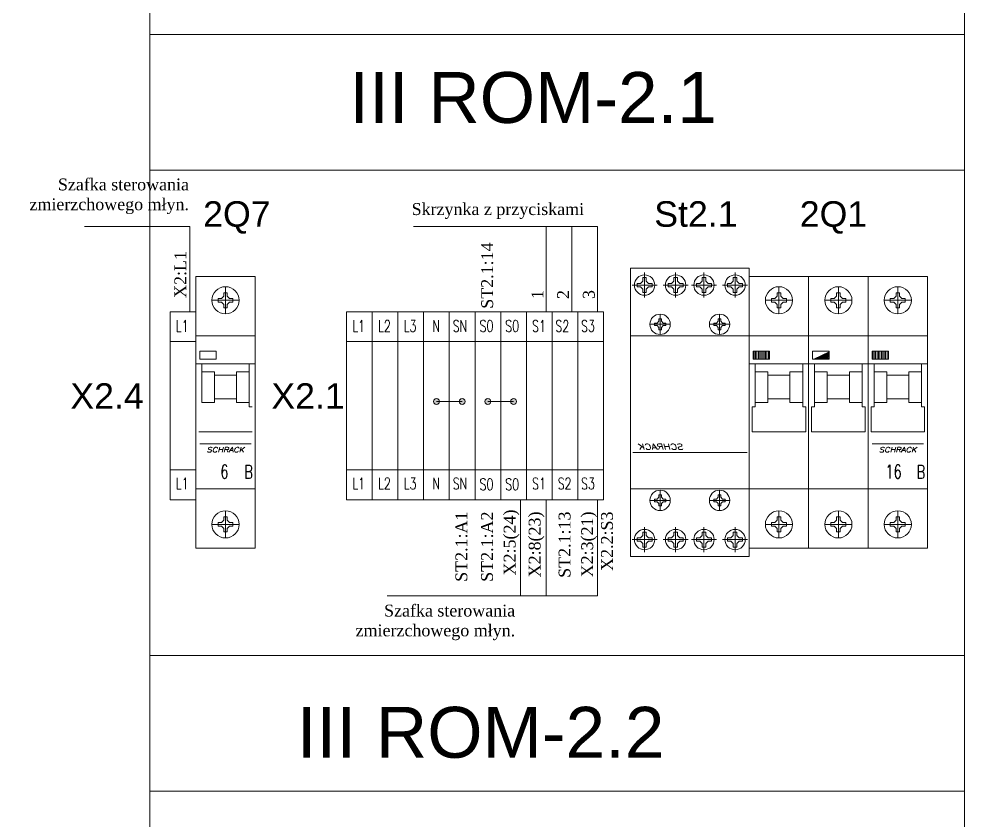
# Model space of a CAD drawing. Header units: millimetres. Extents: x 7130 to 65072, y -4915 to 15466.
# Drawn here: x 58365 to 62355, y 5942 to 9269 of the extents above; entities that cross this region are included whole.
import ezdxf
from ezdxf.enums import TextEntityAlignment as Align

# ---------------------------------------------------------------- set-up
doc = ezdxf.new("R2010")
doc.units = ezdxf.units.MM
doc.header["$LTSCALE"] = 0.3
doc.layers.get('0').update_dxf_attribs({"linetype": 'CONTINUOUS'})
doc.styles.add('Annotative', font='arial.ttf')
doc.styles.add('logo', font='romand.shx', dxfattribs={"oblique": 15, "height": 1.5})
doc.styles.add('OPIS', font='simplex.shx', dxfattribs={"width": 0.7, "height": 4})
doc.styles.get("Standard").update_dxf_attribs({"font": 'romans.shx', "width": 0.7})

msp = doc.modelspace()

# ---------------------------------------------------------------- hatches: boundary and pattern name
at = {"lineweight": 9}
h = msp.add_hatch(dxfattribs=at)
h.set_pattern_fill('ANSI31', color=256, scale=3.522750000000001, angle=45, style=0)
h.set_pattern_definition([(90, (983226682.3728079, 997998657.9204028), (-11.18473125, 2.346622895998962e-15), [])])
h.paths.add_polyline_path([(59114.11826763634, 7891.472536954737), (59114.11826763634, 7858.136560531943), (59182.29209853156, 7858.136560531943), (59182.29209853156, 7891.472536954737)])
h = msp.add_hatch(dxfattribs=at)
h.set_pattern_fill('ANSI31', color=256, scale=3.522750000000001, angle=45, style=0)
h.set_pattern_definition([(90, (983227499.5236939, 997998657.9204028), (-11.18473125, 2.346622895998962e-15), [])])
h.paths.add_polyline_path([(61410.82415387413, 7891.472536954737), (61410.82415387413, 7858.136560531943), (61478.99798476935, 7858.136560531943), (61478.99798476935, 7891.472536954737)])
h = msp.add_hatch(dxfattribs=at)
h.set_pattern_fill('ANSI31', color=256, scale=3.522750000000001, angle=45, style=0)
h.set_pattern_definition([(90, (983227252.931194, 997998657.9204028), (-11.18473125, 2.346622895998962e-15), [])])
h.paths.add_polyline_path([(61657.41665387392, 7891.472536954737), (61657.41665387392, 7858.136560531943), (61725.59048476914, 7858.136560531943), (61725.59048476914, 7891.472536954737)])
h = msp.add_hatch(dxfattribs=at)
h.set_pattern_fill('ANSI31', color=256, scale=3.522750000000001, angle=45, style=0)
h.set_pattern_definition([(90, (983227006.338694, 997998657.9204028), (-11.18473125, 2.346622895998962e-15), [])])
h.paths.add_polyline_path([(61904.00915387418, 7891.472536954737), (61904.00915387418, 7858.136560531943), (61972.1829847694, 7858.136560531943), (61972.1829847694, 7891.472536954737)])
h = msp.add_hatch(color=256, dxfattribs=at)
h.dxf.hatch_style = 1
h.paths.add_polyline_path([(60083.85925999709, 7682.517952061548, 1), (60109.11896106839, 7682.517952061548, 1)])
h.paths.add_polyline_path([(60190.38721999718, 7682.517952061548, 1), (60215.64692106802, 7682.517952061548, 1)])
h = msp.add_hatch(color=256, dxfattribs=at)
h.dxf.hatch_style = 1
h.paths.add_polyline_path([(60296.91517999728, 7682.517952061548, 1), (60322.17488106812, 7682.517952061548, 1)])
h.paths.add_polyline_path([(60403.44313999737, 7682.517952061548, 1), (60428.70284106821, 7682.517952061548, 1)])

# ---------------------------------------------------------------- linework, layer by layer
for p, q in [((59072.83038838074, 8408.622616363049), (58635.55499052635, 8408.622616363049)), ((59072.83038838074, 8055.352998084942), (59072.83038838074, 8408.622616363049)), ((60000.61183793895, 8408.622616363049), (60764.1702996926, 8408.622616363049)), ((60551.11437969288, 8055.352998084942), (60551.11437969288, 8408.622616363049)), ((60657.64233969297, 8055.352998084942), (60657.64233969297, 8408.622616363049)), ((60764.1702996926, 8055.352998084942), (60764.1702996926, 8408.622616363049)), ((59097.52946447959, 7073.91867833602), (59097.52946447959, 8201.198678336019)), ((59344.12196447985, 8201.198678336019), (59097.52946447959, 8201.198678336019)), ((59344.12196447985, 7073.91867833602), (59344.12196447985, 8201.198678336019)), ((60952.59558932582, 8182.582123234461), (60942.89718385792, 8172.883717766817)), ((60952.59558932582, 8182.582123234461), (60952.59558932582, 8196.627052590455)), ((60952.59558932582, 8196.627052590455), (60959.85245412408, 8196.627052590455)), ((60959.85245412408, 8217.724159424251), (60959.85245412408, 8113.529546092614)), ((60959.85245412408, 8196.627052590455), (60967.10931913235, 8196.627052590455)), ((60967.10931913235, 8196.627052590455), (60967.10931913235, 8182.582123024476)), ((60967.10931892233, 8182.582123234461), (60976.80772439024, 8172.883717766817)), ((61081.58388251212, 8182.582123234461), (61071.88547704421, 8172.883717766817)), ((61081.58388251212, 8182.582123234461), (61081.58388251212, 8196.627052590455)), ((61081.58388251212, 8196.627052590455), (61088.84074731037, 8196.627052590455)), ((61088.84074731037, 8217.724159424251), (61088.84074731037, 8113.529546092614)), ((61088.84074731037, 8196.627052590455), (61096.09761231864, 8196.627052590455)), ((61096.09761231864, 8196.627052590455), (61096.09761231864, 8182.582123024476)), ((61096.09761210863, 8182.582123234461), (61105.79601757653, 8172.883717766817)), ((61199.18808932562, 8182.582123234461), (61189.48968385818, 8172.883717766817)), ((61199.18808932562, 8182.582123234461), (61199.18808932562, 8196.627052590455)), ((61199.18808932562, 8196.627052590455), (61206.44495412434, 8196.627052590455)), ((61206.44495412434, 8217.724159424251), (61206.44495412434, 8113.529546092614)), ((61206.44495412434, 8196.627052590455), (61213.70181913214, 8196.627052590455)), ((61213.70181913214, 8196.627052590455), (61213.70181913214, 8182.582123024476)), ((61213.70181892213, 8182.582123234461), (61223.40022439003, 8172.883717766817)), ((61328.17638251191, 8182.582123234461), (61318.47797704447, 8172.883717766817)), ((61328.17638251191, 8182.582123234461), (61328.17638251191, 8196.627052590455)), ((61328.17638251191, 8196.627052590455), (61335.43324731017, 8196.627052590455)), ((61335.43324731017, 8217.724159424251), (61335.43324731017, 8113.529546092614)), ((61335.43324731017, 8196.627052590455), (61342.6901123189, 8196.627052590455)), ((61342.6901123189, 8196.627052590455), (61342.6901123189, 8182.582123024476)), ((61342.69011210889, 8182.582123234461), (61352.38851757633, 8172.883717766817)), ((61640.82785071718, 8201.198678336019), (61394.23535071738, 8201.198678336019)), ((61394.23535071738, 8201.198678336019), (61394.23535071738, 7073.91867833602)), ((61640.82785071718, 8201.198678336019), (61640.82785071718, 7073.91867833602)), ((61887.42035071744, 8201.198678336019), (61640.82785071718, 8201.198678336019)), ((61887.42035071744, 8201.198678336019), (61887.42035071744, 7073.91867833602)), ((61887.42035071744, 7073.91867833602), (61887.42035071744, 8201.198678336019)), ((62134.01285071677, 8201.198678336019), (61887.42035071744, 8201.198678336019)), ((62134.01285071677, 7073.91867833602), (62134.01285071677, 8201.198678336019)), ((59220.82571447926, 8158.925678336003), (59220.82571447926, 8046.19767833603)), ((61011.94976079004, 8165.626852758433), (60907.75514745811, 8165.626852758433)), ((60928.85225429205, 8172.883717766817), (60942.89718385792, 8172.883717766817)), ((60928.85225429205, 8165.626852758433), (60928.85225429205, 8172.883717766817)), ((60928.85225429205, 8158.369987750018), (60928.85225429205, 8165.626852758433)), ((60942.89718385792, 8158.369987750018), (60928.85225429205, 8158.369987750018)), ((60952.59558932582, 8148.671582282404), (60942.89718385792, 8158.369987750018)), ((60952.59558932582, 8134.626652716455), (60952.59558932582, 8148.671582282404)), ((60967.10931892233, 8148.671582282404), (60976.80772439024, 8158.369987750018)), ((60967.10931913235, 8148.671582492359), (60967.10931913235, 8134.626652716455)), ((60976.80772439024, 8172.883717766817), (60990.85265416611, 8172.883717766817)), ((60990.85265416611, 8158.369987750018), (60976.80772439024, 8158.369987750018)), ((60990.85265416611, 8172.883717766817), (60990.85265416611, 8165.626852758433)), ((60990.85265416611, 8165.626852758433), (60990.85265416611, 8158.369987750018)), ((61140.93805397587, 8165.626852758433), (61036.74344064441, 8165.626852758433)), ((61057.84054747835, 8172.883717766817), (61071.88547704421, 8172.883717766817)), ((61057.84054747835, 8165.626852758433), (61057.84054747835, 8172.883717766817)), ((61057.84054747835, 8158.369987750018), (61057.84054747835, 8165.626852758433)), ((61071.88547704421, 8158.369987750018), (61057.84054747835, 8158.369987750018)), ((61081.58388251212, 8148.671582282404), (61071.88547704421, 8158.369987750018)), ((61081.58388251212, 8134.626652716455), (61081.58388251212, 8148.671582282404)), ((61096.09761210863, 8148.671582282404), (61105.79601757653, 8158.369987750018)), ((61096.09761231864, 8148.671582492359), (61096.09761231864, 8134.626652716455)), ((61105.79601757653, 8172.883717766817), (61119.84094735241, 8172.883717766817)), ((61119.84094735241, 8158.369987750018), (61105.79601757653, 8158.369987750018)), ((61119.84094735241, 8172.883717766817), (61119.84094735241, 8165.626852758433)), ((61119.84094735241, 8165.626852758433), (61119.84094735241, 8158.369987750018)), ((61258.54226078937, 8165.626852758433), (61154.34764745837, 8165.626852758433)), ((61175.44475429232, 8172.883717766817), (61189.48968385818, 8172.883717766817)), ((61175.44475429232, 8165.626852758433), (61175.44475429232, 8172.883717766817)), ((61175.44475429232, 8158.369987750018), (61175.44475429232, 8165.626852758433)), ((61189.48968385818, 8158.369987750018), (61175.44475429232, 8158.369987750018)), ((61199.18808932562, 8148.671582282404), (61189.48968385818, 8158.369987750018)), ((61199.18808932562, 8134.626652716455), (61199.18808932562, 8148.671582282404)), ((61213.70181892213, 8148.671582282404), (61223.40022439003, 8158.369987750018)), ((61213.70181913214, 8148.671582492359), (61213.70181913214, 8134.626652716455)), ((61223.40022439003, 8172.883717766817), (61237.44515416591, 8172.883717766817)), ((61237.44515416591, 8158.369987750018), (61223.40022439003, 8158.369987750018)), ((61237.44515416591, 8172.883717766817), (61237.44515416591, 8165.626852758433)), ((61237.44515416591, 8165.626852758433), (61237.44515416591, 8158.369987750018)), ((61387.53055397613, 8165.626852758433), (61283.3359406442, 8165.626852758433)), ((61304.43304747815, 8172.883717766817), (61318.47797704447, 8172.883717766817)), ((61304.43304747815, 8165.626852758433), (61304.43304747815, 8172.883717766817)), ((61304.43304747815, 8158.369987750018), (61304.43304747815, 8165.626852758433)), ((61318.47797704447, 8158.369987750018), (61304.43304747815, 8158.369987750018)), ((61328.17638251191, 8148.671582282404), (61318.47797704447, 8158.369987750018)), ((61328.17638251191, 8134.626652716455), (61328.17638251191, 8148.671582282404)), ((61342.69011210889, 8148.671582282404), (61352.38851757633, 8158.369987750018)), ((61342.6901123189, 8148.671582492359), (61342.6901123189, 8134.626652716455)), ((61352.38851757633, 8172.883717766817), (61366.4334473522, 8172.883717766817)), ((61366.4334473522, 8158.369987750018), (61352.38851757633, 8158.369987750018)), ((61366.4334473522, 8172.883717766817), (61366.4334473522, 8165.626852758433)), ((61366.4334473522, 8165.626852758433), (61366.4334473522, 8158.369987750018)), ((61517.53160071705, 8158.925678336003), (61517.53160071705, 8046.19767833603)), ((61764.12410071731, 8158.925678336003), (61764.12410071731, 8046.19767833603)), ((62010.7166007171, 8158.925678336003), (62010.7166007171, 8046.19767833603)), ((59164.4617144792, 8102.56167833606), (59277.18971447932, 8102.56167833606)), ((59189.82551443722, 8109.818543344416), (59203.87044421356, 8109.818543344416)), ((59189.82551443722, 8102.56167833606), (59189.82551443722, 8109.818543344416)), ((59189.82551443722, 8095.304813327646), (59189.82551443722, 8102.56167833606)), ((59213.568849681, 8119.516948812059), (59203.87044421356, 8109.818543344416)), ((59213.56884947146, 8119.516948602075), (59213.56884947146, 8133.561878378037)), ((59213.56884947146, 8133.561878378037), (59220.82571447926, 8133.561878378037)), ((59220.82571447926, 8133.561878378037), (59228.08257927798, 8133.561878378037)), ((59228.08257927798, 8133.561878378037), (59228.08257927798, 8119.516948812059)), ((59228.08257927798, 8119.516948812059), (59237.78098474542, 8109.818543344416)), ((59237.78098474542, 8109.818543344416), (59251.82591431128, 8109.818543344416)), ((59251.82591431128, 8109.818543344416), (59251.82591431128, 8102.56167833606)), ((59251.82591431128, 8102.56167833606), (59251.82591431128, 8095.304813327646)), ((60959.85245412408, 8134.626652716455), (60952.59558932582, 8134.626652716455)), ((60967.10931913235, 8134.626652716455), (60959.85245412408, 8134.626652716455)), ((61088.84074731037, 8134.626652716455), (61081.58388251212, 8134.626652716455)), ((61096.09761231864, 8134.626652716455), (61088.84074731037, 8134.626652716455)), ((61206.44495412434, 8134.626652716455), (61199.18808932562, 8134.626652716455)), ((61213.70181913214, 8134.626652716455), (61206.44495412434, 8134.626652716455)), ((61335.43324731017, 8134.626652716455), (61328.17638251191, 8134.626652716455)), ((61342.6901123189, 8134.626652716455), (61335.43324731017, 8134.626652716455)), ((61461.16760071745, 8102.56167833606), (61573.89560071711, 8102.56167833606)), ((61486.53140067501, 8102.56167833606), (61486.53140067501, 8109.818543344416)), ((61486.53140067501, 8109.818543344416), (61500.57633045135, 8109.818543344416)), ((61486.53140067501, 8095.304813327646), (61486.53140067501, 8102.56167833606)), ((61510.27473591879, 8119.516948812059), (61500.57633045135, 8109.818543344416)), ((61510.27473570878, 8133.561878378037), (61517.53160071705, 8133.561878378037)), ((61510.27473570878, 8119.516948602075), (61510.27473570878, 8133.561878378037)), ((61517.53160071705, 8133.561878378037), (61524.78846551577, 8133.561878378037)), ((61524.78846551577, 8133.561878378037), (61524.78846551577, 8119.516948812059)), ((61524.78846551577, 8119.516948812059), (61534.48687098321, 8109.818543344416)), ((61534.48687098321, 8109.818543344416), (61548.53180054907, 8109.818543344416)), ((61548.53180054907, 8109.818543344416), (61548.53180054907, 8102.56167833606)), ((61548.53180054907, 8102.56167833606), (61548.53180054907, 8095.304813327646)), ((61707.76010071678, 8102.56167833606), (61820.48810071737, 8102.56167833606)), ((61733.12390067481, 8109.818543344416), (61747.16883045115, 8109.818543344416)), ((61733.12390067481, 8102.56167833606), (61733.12390067481, 8109.818543344416)), ((61733.12390067481, 8095.304813327646), (61733.12390067481, 8102.56167833606)), ((61756.86723591859, 8119.516948812059), (61747.16883045115, 8109.818543344416)), ((61756.86723570904, 8119.516948602075), (61756.86723570904, 8133.561878378037)), ((61756.86723570904, 8133.561878378037), (61764.12410071731, 8133.561878378037)), ((61764.12410071731, 8133.561878378037), (61771.38096551556, 8133.561878378037)), ((61771.38096551556, 8133.561878378037), (61771.38096551556, 8119.516948812059)), ((61771.38096551556, 8119.516948812059), (61781.07937098347, 8109.818543344416)), ((61781.07937098347, 8109.818543344416), (61795.12430054933, 8109.818543344416)), ((61795.12430054933, 8109.818543344416), (61795.12430054933, 8102.56167833606)), ((61795.12430054933, 8102.56167833606), (61795.12430054933, 8095.304813327646)), ((61954.35260071704, 8102.56167833606), (62067.08060071716, 8102.56167833606)), ((61979.71640067507, 8109.818543344416), (61993.76133045094, 8109.818543344416)), ((61979.71640067507, 8102.56167833606), (61979.71640067507, 8109.818543344416)), ((61979.71640067507, 8095.304813327646), (61979.71640067507, 8102.56167833606)), ((62003.45973591885, 8119.516948812059), (61993.76133045094, 8109.818543344416)), ((62003.45973570837, 8119.516948602075), (62003.45973570837, 8133.561878378037)), ((62003.45973570837, 8133.561878378037), (62010.7166007171, 8133.561878378037)), ((62010.7166007171, 8133.561878378037), (62017.97346551582, 8133.561878378037)), ((62017.97346551582, 8133.561878378037), (62017.97346551582, 8119.516948812059)), ((62017.97346551582, 8119.516948812059), (62027.67187098326, 8109.818543344416)), ((62027.67187098326, 8109.818543344416), (62041.71680054913, 8109.818543344416)), ((62041.71680054913, 8109.818543344416), (62041.71680054913, 8102.56167833606)), ((62041.71680054913, 8102.56167833606), (62041.71680054913, 8095.304813327646)), ((59203.87044421356, 8095.304813327646), (59189.82551443722, 8095.304813327646)), ((59213.568849681, 8085.606407860032), (59203.87044421356, 8095.304813327646)), ((59213.56884947146, 8071.561478504038), (59213.56884947146, 8085.606408069987)), ((59220.82571447926, 8071.561478504038), (59213.56884947146, 8071.561478504038)), ((59228.08257927798, 8071.561478504038), (59220.82571447926, 8071.561478504038)), ((59228.08257927798, 8085.606407860032), (59237.78098474542, 8095.304813327646)), ((59228.08257927798, 8085.606407860032), (59228.08257927798, 8071.561478504038)), ((59251.82591431128, 8095.304813327646), (59237.78098474542, 8095.304813327646)), ((61500.57633045135, 8095.304813327646), (61486.53140067501, 8095.304813327646)), ((61510.27473591879, 8085.606407860032), (61500.57633045135, 8095.304813327646)), ((61510.27473570878, 8071.561478504038), (61510.27473570878, 8085.606408069987)), ((61517.53160071705, 8071.561478504038), (61510.27473570878, 8071.561478504038)), ((61524.78846551577, 8071.561478504038), (61517.53160071705, 8071.561478504038)), ((61524.78846551577, 8085.606407860032), (61534.48687098321, 8095.304813327646)), ((61524.78846551577, 8085.606407860032), (61524.78846551577, 8071.561478504038)), ((61548.53180054907, 8095.304813327646), (61534.48687098321, 8095.304813327646)), ((61747.16883045115, 8095.304813327646), (61733.12390067481, 8095.304813327646)), ((61756.86723591859, 8085.606407860032), (61747.16883045115, 8095.304813327646)), ((61756.86723570904, 8071.561478504038), (61756.86723570904, 8085.606408069987)), ((61764.12410071731, 8071.561478504038), (61756.86723570904, 8071.561478504038)), ((61771.38096551556, 8071.561478504038), (61764.12410071731, 8071.561478504038)), ((61771.38096551556, 8085.606407860032), (61781.07937098347, 8095.304813327646)), ((61771.38096551556, 8085.606407860032), (61771.38096551556, 8071.561478504038)), ((61795.12430054933, 8095.304813327646), (61781.07937098347, 8095.304813327646)), ((61993.76133045094, 8095.304813327646), (61979.71640067507, 8095.304813327646)), ((62003.45973591885, 8085.606407860032), (61993.76133045094, 8095.304813327646)), ((62003.45973570837, 8071.561478504038), (62003.45973570837, 8085.606408069987)), ((62010.7166007171, 8071.561478504038), (62003.45973570837, 8071.561478504038)), ((62017.97346551582, 8071.561478504038), (62010.7166007171, 8071.561478504038)), ((62017.97346551582, 8085.606407860032), (62027.67187098326, 8095.304813327646)), ((62017.97346551582, 8085.606407860032), (62017.97346551582, 8071.561478504038)), ((62041.71680054913, 8095.304813327646), (62027.67187098326, 8095.304813327646)), ((60362.75753579108, 8055.352998084942), (60469.28549579118, 8055.352998084942)), ((61018.90229008166, 8015.634922591213), (61018.90229008166, 8026.171836322756)), ((61018.90229008166, 8026.171836322756), (61024.34660071699, 8026.171836322756)), ((61024.34660071699, 8045.200494801131), (61024.34660071699, 7960.628679201531)), ((61024.34660071699, 8026.171836322756), (61029.79091119493, 8026.171836322756)), ((61029.79091119493, 8026.171836322756), (61029.79091119493, 8015.634922748897)), ((61265.49479008146, 8015.634922591213), (61265.49479008146, 8026.171836322756)), ((61265.49479008146, 8026.171836322756), (61270.93910071679, 8026.171836322756)), ((61270.93910071679, 8045.200494801131), (61270.93910071679, 7960.628679201531)), ((61270.93910071679, 8026.171836322756), (61276.38341119519, 8026.171836322756)), ((61276.38341119519, 8026.171836322756), (61276.38341119519, 8015.634922748897)), ((60982.06069291715, 8002.914587001345), (61066.6325085173, 8002.914587001345)), ((61001.08935139567, 8002.914587001345), (61001.08935139567, 8008.358897636645)), ((61001.08935139567, 8008.358897636645), (61011.62626512727, 8008.358897636645)), ((61001.08935139567, 7997.470276366046), (61001.08935139567, 8002.914587001345)), ((61011.62626512727, 7997.470276366046), (61001.08935139567, 7997.470276366046)), ((61018.90229023952, 8015.634922748897), (61011.62626512727, 8008.358897636645)), ((61018.90229023952, 7990.194251253793), (61011.62626512727, 7997.470276366046)), ((61018.90229008166, 7979.657337837183), (61018.90229008166, 7990.194251411449)), ((61029.79091119493, 8015.634922748897), (61037.06693630718, 8008.358897636645)), ((61029.79091119493, 7990.194251253793), (61037.06693630718, 7997.470276366046)), ((61029.79091119493, 7990.194251253793), (61029.79091119493, 7979.657337837183)), ((61037.06693630718, 8008.358897636645), (61047.60384988092, 8008.358897636645)), ((61047.60384988092, 7997.470276366046), (61037.06693630718, 7997.470276366046)), ((61047.60384988092, 8008.358897636645), (61047.60384988092, 8002.914587001345)), ((61047.60384988092, 8002.914587001345), (61047.60384988092, 7997.470276366046)), ((61228.65319291694, 8002.914587001345), (61313.2250085171, 8002.914587001345)), ((61247.68185139593, 8002.914587001345), (61247.68185139593, 8008.358897636645)), ((61247.68185139593, 8008.358897636645), (61258.21876512707, 8008.358897636645)), ((61247.68185139593, 7997.470276366046), (61247.68185139593, 8002.914587001345)), ((61258.21876512707, 7997.470276366046), (61247.68185139593, 7997.470276366046)), ((61265.49479023885, 8015.634922748897), (61258.21876512707, 8008.358897636645)), ((61265.49479023885, 7990.194251253793), (61258.21876512707, 7997.470276366046)), ((61265.49479008146, 7979.657337837183), (61265.49479008146, 7990.194251411449)), ((61276.38341119519, 8015.634922748897), (61283.65943630744, 8008.358897636645)), ((61276.38341119519, 7990.194251253793), (61283.65943630744, 7997.470276366046)), ((61276.38341119519, 7990.194251253793), (61276.38341119519, 7979.657337837183)), ((61283.65943630744, 8008.358897636645), (61294.19634988118, 8008.358897636645)), ((61294.19634988118, 7997.470276366046), (61283.65943630744, 7997.470276366046)), ((61294.19634988118, 8008.358897636645), (61294.19634988118, 8002.914587001345)), ((61294.19634988118, 8002.914587001345), (61294.19634988118, 7997.470276366046)), ((59344.12196447985, 7954.863813462085), (59097.52946447959, 7954.863813462085)), ((60901.05035071733, 7954.606178336224), (61147.64285071712, 7954.606178336224)), ((61024.34660071699, 7979.657337837183), (61018.90229008166, 7979.657337837183)), ((61029.79091119493, 7979.657337837183), (61024.34660071699, 7979.657337837183)), ((61147.64285071712, 7954.606178336224), (61394.23535071738, 7954.606178336224)), ((61270.93910071679, 7979.657337837183), (61265.49479008146, 7979.657337837183)), ((61276.38341119519, 7979.657337837183), (61270.93910071679, 7979.657337837183)), ((61640.82785071718, 7954.863813462085), (61394.23535071738, 7954.863813462085)), ((61887.42035071744, 7954.863813462085), (61640.82785071718, 7954.863813462085)), ((62134.01285071677, 7954.863813462085), (61887.42035071744, 7954.863813462085)), ((58991.0015044795, 7931.070378084929), (59097.52946447959, 7931.070378084929)), ((59723.58977579098, 7931.070378084929), (59830.11773579154, 7931.070378084929)), ((59830.11773579154, 7931.070378084929), (59936.64569579117, 7931.070378084929)), ((59936.64569579117, 7931.070378084929), (60043.17365579127, 7931.070378084929)), ((60043.17365579127, 7931.070378084929), (60149.70161579136, 7931.070378084929)), ((60149.70161579136, 7931.070378084929), (60256.22957579145, 7931.070378084929)), ((60256.22957579145, 7931.070378084929), (60362.75753579108, 7931.070378084929)), ((60362.75753579108, 7931.070378084929), (60469.28549579118, 7931.070378084929)), ((60469.28549579118, 7931.070378084929), (60575.81345579127, 7931.070378084929)), ((60575.81345579127, 7931.070378084929), (60682.3414157909, 7931.070378084929)), ((60682.3414157909, 7931.070378084929), (60788.86937579146, 7931.070378084929)), ((59344.12196426938, 7839.059978294041), (59097.52946447959, 7839.059978294041)), ((59122.18871447962, 7839.059978294041), (59122.18871447962, 7678.985236682085)), ((59319.46271447936, 7839.059978294041), (59319.46271447936, 7678.985236682085)), ((61640.82785050716, 7839.059978294041), (61394.23535071738, 7839.059978294041)), ((61418.89460071741, 7839.059978294041), (61418.89460071741, 7678.985236682085)), ((61616.16860071715, 7839.059978294041), (61616.16860071715, 7678.985236682085)), ((61887.42035050743, 7839.059978294041), (61640.82785071718, 7839.059978294041)), ((61665.4871007172, 7839.059978294041), (61665.4871007172, 7678.985236682085)), ((61862.76110071741, 7839.059978294041), (61862.76110071741, 7678.985236682085)), ((62134.01285050722, 7839.059978294041), (61887.42035071744, 7839.059978294041)), ((61912.079600717, 7839.059978294041), (61912.079600717, 7678.985236682085)), ((62109.35360071721, 7839.059978294041), (62109.35360071721, 7678.985236682085)), ((59175.02996447921, 7805.804236682103), (59122.18871447962, 7805.804236682103)), ((59175.02996447921, 7791.713236682117), (59175.02996447921, 7805.804236682103)), ((59175.02996447921, 7791.713236682117), (59175.02996447921, 7693.0762366821)), ((59266.62146447931, 7791.713236682117), (59175.02996447921, 7791.713236682117)), ((59266.62146447931, 7791.713236682117), (59266.62146447931, 7805.804236682103)), ((59266.62146447931, 7805.804236682103), (59319.46271447936, 7805.804236682103)), ((59266.62146447931, 7791.713236682117), (59266.62146447931, 7693.0762366821)), ((61471.735850717, 7805.804236682103), (61418.89460071741, 7805.804236682103)), ((61471.735850717, 7791.713236682088), (61471.735850717, 7805.804236682103)), ((61563.3273507171, 7791.713236682088), (61471.735850717, 7791.713236682088)), ((61471.735850717, 7791.713236682088), (61471.735850717, 7693.0762366821)), ((61563.3273507171, 7805.804236682103), (61616.16860071715, 7805.804236682103)), ((61563.3273507171, 7791.713236682088), (61563.3273507171, 7805.804236682103)), ((61563.3273507171, 7791.713236682088), (61563.3273507171, 7693.0762366821)), ((61718.32835071679, 7805.804236682103), (61665.4871007172, 7805.804236682103)), ((61718.32835071679, 7791.713236682088), (61718.32835071679, 7805.804236682103)), ((61718.32835071679, 7791.713236682088), (61718.32835071679, 7693.0762366821)), ((61809.91985071736, 7791.713236682088), (61718.32835071679, 7791.713236682088)), ((61809.91985071736, 7791.713236682088), (61809.91985071736, 7805.804236682103)), ((61809.91985071736, 7805.804236682103), (61862.76110071741, 7805.804236682103)), ((61809.91985071736, 7791.713236682088), (61809.91985071736, 7693.0762366821)), ((61964.92085071706, 7805.804236682103), (61912.079600717, 7805.804236682103)), ((61964.92085071706, 7791.713236682088), (61964.92085071706, 7805.804236682103)), ((61964.92085071706, 7791.713236682088), (61964.92085071706, 7693.0762366821)), ((62056.51235071715, 7791.713236682088), (61964.92085071706, 7791.713236682088)), ((62056.51235071715, 7791.713236682088), (62056.51235071715, 7805.804236682103)), ((62056.51235071715, 7805.804236682103), (62109.35360071721, 7805.804236682103)), ((62056.51235071715, 7791.713236682088), (62056.51235071715, 7693.0762366821)), ((59175.02996447921, 7678.985236682085), (59122.18871447962, 7678.985236682085)), ((59175.02996447921, 7693.0762366821), (59175.02996447921, 7678.985236682085)), ((59266.62146447931, 7693.0762366821), (59175.02996447921, 7693.0762366821)), ((59266.62146447931, 7693.0762366821), (59266.62146447931, 7678.985236682085)), ((59266.62146447931, 7678.985236682085), (59319.46271447936, 7678.985236682085)), ((59319.46271447936, 7660.222585653479), (59319.46271447936, 7678.985236682085)), ((60096.48911053274, 7682.517952061578), (60203.01707053283, 7682.517952061578)), ((60309.54503053293, 7682.517952061578), (60416.07299053256, 7682.517952061578)), ((61418.89460071741, 7660.222585653479), (61418.89460071741, 7678.985236682085)), ((61471.735850717, 7678.985236682085), (61418.89460071741, 7678.985236682085)), ((61563.3273507171, 7693.0762366821), (61471.735850717, 7693.0762366821)), ((61471.735850717, 7693.0762366821), (61471.735850717, 7678.985236682085)), ((61563.3273507171, 7693.0762366821), (61563.3273507171, 7678.985236682085)), ((61563.3273507171, 7678.985236682085), (61616.16860071715, 7678.985236682085)), ((61616.16860071715, 7660.222585653479), (61616.16860071715, 7678.985236682085)), ((61718.32835071679, 7678.985236682085), (61665.4871007172, 7678.985236682085)), ((61665.4871007172, 7660.222585653479), (61665.4871007172, 7678.985236682085)), ((61718.32835071679, 7693.0762366821), (61718.32835071679, 7678.985236682085)), ((61809.91985071736, 7693.0762366821), (61718.32835071679, 7693.0762366821)), ((61809.91985071736, 7693.0762366821), (61809.91985071736, 7678.985236682085)), ((61809.91985071736, 7678.985236682085), (61862.76110071741, 7678.985236682085)), ((61862.76110071741, 7660.222585653479), (61862.76110071741, 7678.985236682085)), ((61964.92085071706, 7678.985236682085), (61912.079600717, 7678.985236682085)), ((61912.079600717, 7660.222585653479), (61912.079600717, 7678.985236682085)), ((61964.92085071706, 7693.0762366821), (61964.92085071706, 7678.985236682085)), ((62056.51235071715, 7693.0762366821), (61964.92085071706, 7693.0762366821)), ((62056.51235071715, 7693.0762366821), (62056.51235071715, 7678.985236682085)), ((62056.51235071715, 7678.985236682085), (62109.35360071721, 7678.985236682085)), ((62109.35360071721, 7660.222585653479), (62109.35360071721, 7678.985236682085)), ((59319.46271447936, 7660.222585653479), (59331.79233947961, 7660.222585653479)), ((61406.56497571716, 7660.222585653479), (61406.56497571716, 7556.648441496829)), ((61418.89460071741, 7660.222585653479), (61406.56497571716, 7660.222585653479)), ((61616.16860071715, 7660.222585653479), (61628.4982257174, 7660.222585653479)), ((61628.4982257174, 7660.222585653479), (61628.4982257174, 7556.648441496829)), ((61653.15747571742, 7660.222585653479), (61653.15747571742, 7556.648441496829)), ((61665.4871007172, 7660.222585653479), (61653.15747571742, 7660.222585653479)), ((61862.76110071741, 7660.222585653479), (61875.09072571719, 7660.222585653479)), ((61875.09072571719, 7660.222585653479), (61875.09072571719, 7556.648441496829)), ((61899.74997571722, 7660.222585653479), (61899.74997571722, 7556.648441496829)), ((61912.079600717, 7660.222585653479), (61899.74997571722, 7660.222585653479)), ((62109.35360071721, 7660.222585653479), (62121.68322571745, 7660.222585653479)), ((62121.68322571745, 7660.222585653479), (62121.68322571745, 7556.648441496829)), ((59331.79233947961, 7556.648441496829), (59109.85908947984, 7556.648441286845)), ((61628.4982257174, 7556.648441496829), (61406.56497571716, 7556.648441286845)), ((61875.09072571719, 7556.648441496829), (61653.15747571742, 7556.648441286845)), ((62121.68322571745, 7556.648441496829), (61899.74997571722, 7556.648441286845)), ((59327.28841891332, 7506.766502137965), (59114.71339201933, 7506.766501927952)), ((62117.17930515116, 7506.766502137965), (61904.60427825717, 7506.766501927952)), ((61157.92184131459, 7470.548557883216), (60911.32934131479, 7470.548557883216)), ((61384.99553333648, 7470.548557883216), (61157.92184131459, 7470.548557883216)), ((58991.0015044795, 7398.430578084924), (59097.52946447959, 7398.430578084924)), ((59723.58977579098, 7398.430578084924), (59830.11773579154, 7398.430578084924)), ((59830.11773579154, 7398.430578084924), (59936.64569579117, 7398.430578084924)), ((59936.64569579117, 7398.430578084924), (60043.17365579127, 7398.430578084924)), ((60043.17365579127, 7398.430578084924), (60149.70161579136, 7398.430578084924)), ((60149.70161579136, 7398.430578084924), (60256.22957579145, 7398.430578084924)), ((60256.22957579145, 7398.430578084924), (60362.75753579108, 7398.430578084924)), ((60362.75753579108, 7398.430578084924), (60469.28549579118, 7398.430578084924)), ((60469.28549579118, 7398.430578084924), (60575.81345579127, 7398.430578084924)), ((60575.81345579127, 7398.430578084924), (60682.3414157909, 7398.430578084924)), ((60682.3414157909, 7398.430578084924), (60788.86937579146, 7398.430578084924)), ((59097.52946447959, 7320.511178336019), (59344.12196447985, 7320.511178336019)), ((60901.05035071733, 7320.511178336252), (61147.64285071712, 7320.511178336252)), ((61024.34660071699, 7229.916861870966), (61024.34660071699, 7314.488677470508)), ((61147.64285071712, 7320.511178336252), (61394.23535071738, 7320.511178336252)), ((61270.93910071679, 7229.916861870966), (61270.93910071679, 7314.488677470508)), ((61394.23535071738, 7320.511178336019), (61640.82785071718, 7320.511178336019)), ((61640.82785071718, 7320.511178336019), (61887.42035071744, 7320.511178336019)), ((61887.42035071744, 7320.511178336019), (62134.01285071677, 7320.511178336019)), ((60362.75753579108, 7274.147958084912), (60469.28549579118, 7274.147958084912)), ((60444.58641969279, 6875.592314836831), (60444.58641969279, 7274.147958084912)), ((60551.11437969288, 6875.592314836831), (60551.11437969288, 7274.147958084912)), ((60764.1702996926, 6875.592314836831), (60764.1702996926, 7274.147958084912)), ((60982.06069291715, 7272.202769670752), (61066.6325085173, 7272.202769670752)), ((61011.62626512727, 7277.647080306022), (61001.08935139567, 7277.647080306022)), ((61001.08935139567, 7277.647080306022), (61001.08935139567, 7272.202769670752)), ((61001.08935139567, 7272.202769670752), (61001.08935139567, 7266.758459035453)), ((61001.08935139567, 7266.758459035453), (61011.62626512727, 7266.758459035453)), ((61018.90229023952, 7284.923105418275), (61011.62626512727, 7277.647080306022)), ((61018.90229023952, 7259.482433923171), (61011.62626512727, 7266.758459035453)), ((61024.34660071699, 7295.460018834885), (61018.90229008166, 7295.460018834885)), ((61018.90229008166, 7295.460018834885), (61018.90229008166, 7284.923105260619)), ((61029.79091119493, 7295.460018834885), (61024.34660071699, 7295.460018834885)), ((61029.79091119493, 7284.923105418275), (61029.79091119493, 7295.460018834885)), ((61029.79091119493, 7284.923105418275), (61037.06693630718, 7277.647080306022)), ((61029.79091119493, 7259.482433923171), (61037.06693630718, 7266.758459035453)), ((61047.60384988092, 7277.647080306022), (61037.06693630718, 7277.647080306022)), ((61037.06693630718, 7266.758459035453), (61047.60384988092, 7266.758459035453)), ((61047.60384988092, 7272.202769670752), (61047.60384988092, 7277.647080306022)), ((61047.60384988092, 7266.758459035453), (61047.60384988092, 7272.202769670752)), ((61228.65319291694, 7272.202769670752), (61313.2250085171, 7272.202769670752)), ((61258.21876512707, 7277.647080306022), (61247.68185139593, 7277.647080306022)), ((61247.68185139593, 7277.647080306022), (61247.68185139593, 7272.202769670752)), ((61247.68185139593, 7272.202769670752), (61247.68185139593, 7266.758459035453)), ((61247.68185139593, 7266.758459035453), (61258.21876512707, 7266.758459035453)), ((61265.49479023885, 7284.923105418275), (61258.21876512707, 7277.647080306022)), ((61265.49479023885, 7259.482433923171), (61258.21876512707, 7266.758459035453)), ((61270.93910071679, 7295.460018834885), (61265.49479008146, 7295.460018834885)), ((61265.49479008146, 7295.460018834885), (61265.49479008146, 7284.923105260619)), ((61276.38341119519, 7295.460018834885), (61270.93910071679, 7295.460018834885)), ((61276.38341119519, 7284.923105418275), (61276.38341119519, 7295.460018834885)), ((61276.38341119519, 7284.923105418275), (61283.65943630744, 7277.647080306022)), ((61276.38341119519, 7259.482433923171), (61283.65943630744, 7266.758459035453)), ((61294.19634988118, 7277.647080306022), (61283.65943630744, 7277.647080306022)), ((61283.65943630744, 7266.758459035453), (61294.19634988118, 7266.758459035453)), ((61294.19634988118, 7272.202769670752), (61294.19634988118, 7277.647080306022)), ((61294.19634988118, 7266.758459035453), (61294.19634988118, 7272.202769670752)), ((59220.82571447926, 7116.191678336036), (59220.82571447926, 7228.919678336038)), ((61018.90229008166, 7259.482434080885), (61018.90229008166, 7248.945520349283)), ((61018.90229008166, 7248.945520349283), (61024.34660071699, 7248.945520349283)), ((61024.34660071699, 7248.945520349283), (61029.79091119493, 7248.945520349283)), ((61029.79091119493, 7248.945520349283), (61029.79091119493, 7259.482433923171)), ((61265.49479008146, 7259.482434080885), (61265.49479008146, 7248.945520349283)), ((61265.49479008146, 7248.945520349283), (61270.93910071679, 7248.945520349283)), ((61270.93910071679, 7248.945520349283), (61276.38341119519, 7248.945520349283)), ((61276.38341119519, 7248.945520349283), (61276.38341119519, 7259.482433923171)), ((61517.53160071705, 7116.191678336036), (61517.53160071705, 7228.919678336038)), ((61764.12410071731, 7116.191678336036), (61764.12410071731, 7228.919678336038)), ((62010.7166007171, 7116.191678336036), (62010.7166007171, 7228.919678336038)), ((59213.568849681, 7189.510948812065), (59203.87044421356, 7179.812543344422)), ((59220.82571447926, 7203.555878168059), (59213.56884947146, 7203.555878168059)), ((59213.56884947146, 7203.555878168059), (59213.56884947146, 7189.510948602081)), ((59228.08257927798, 7203.555878168059), (59220.82571447926, 7203.555878168059)), ((59228.08257927798, 7189.510948812065), (59228.08257927798, 7203.555878168059)), ((59228.08257927798, 7189.510948812065), (59237.78098474542, 7179.812543344422)), ((61510.27473591879, 7189.510948812065), (61500.57633045135, 7179.812543344422)), ((61510.27473570878, 7203.555878168059), (61510.27473570878, 7189.510948602081)), ((61517.53160071705, 7203.555878168059), (61510.27473570878, 7203.555878168059)), ((61524.78846551577, 7203.555878168059), (61517.53160071705, 7203.555878168059)), ((61524.78846551577, 7189.510948812065), (61524.78846551577, 7203.555878168059)), ((61524.78846551577, 7189.510948812065), (61534.48687098321, 7179.812543344422)), ((61756.86723591859, 7189.510948812065), (61747.16883045115, 7179.812543344422)), ((61764.12410071731, 7203.555878168059), (61756.86723570904, 7203.555878168059)), ((61756.86723570904, 7203.555878168059), (61756.86723570904, 7189.510948602081)), ((61771.38096551556, 7203.555878168059), (61764.12410071731, 7203.555878168059)), ((61771.38096551556, 7189.510948812065), (61771.38096551556, 7203.555878168059)), ((61771.38096551556, 7189.510948812065), (61781.07937098347, 7179.812543344422)), ((62003.45973591885, 7189.510948812065), (61993.76133045094, 7179.812543344422)), ((62010.7166007171, 7203.555878168059), (62003.45973570837, 7203.555878168059)), ((62003.45973570837, 7203.555878168059), (62003.45973570837, 7189.510948602081)), ((62017.97346551582, 7203.555878168059), (62010.7166007171, 7203.555878168059)), ((62017.97346551582, 7189.510948812065), (62017.97346551582, 7203.555878168059)), ((62017.97346551582, 7189.510948812065), (62027.67187098326, 7179.812543344422)), ((59164.4617144792, 7172.555678336037), (59277.18971447932, 7172.555678336037)), ((59189.82551443722, 7179.812543344422), (59189.82551443722, 7172.555678336037)), ((59203.87044421356, 7179.812543344422), (59189.82551443722, 7179.812543344422)), ((59189.82551443722, 7172.555678336037), (59189.82551443722, 7165.298813327623)), ((59189.82551443722, 7165.298813327623), (59203.87044421356, 7165.298813327623)), ((59213.568849681, 7155.60040785998), (59203.87044421356, 7165.298813327623)), ((59213.56884947146, 7155.600408069964), (59213.56884947146, 7141.555478294031)), ((59228.08257927798, 7155.60040785998), (59237.78098474542, 7165.298813327623)), ((59228.08257927798, 7141.555478294031), (59228.08257927798, 7155.60040785998)), ((59251.82591431128, 7179.812543344422), (59237.78098474542, 7179.812543344422)), ((59237.78098474542, 7165.298813327623), (59251.82591431128, 7165.298813327623)), ((59251.82591431128, 7172.555678336037), (59251.82591431128, 7179.812543344422)), ((59251.82591431128, 7165.298813327623), (59251.82591431128, 7172.555678336037)), ((60959.85245412408, 7057.393197247817), (60959.85245412408, 7161.587810579455)), ((61088.84074731037, 7057.393197247817), (61088.84074731037, 7161.587810579455)), ((61206.44495412434, 7057.393197247817), (61206.44495412434, 7161.587810579455)), ((61335.43324731017, 7057.393197247817), (61335.43324731017, 7161.587810579455)), ((61461.16760071745, 7172.555678336037), (61573.89560071711, 7172.555678336037)), ((61500.57633045135, 7179.812543344422), (61486.53140067501, 7179.812543344422)), ((61486.53140067501, 7179.812543344422), (61486.53140067501, 7172.555678336037)), ((61486.53140067501, 7172.555678336037), (61486.53140067501, 7165.298813327623)), ((61486.53140067501, 7165.298813327623), (61500.57633045135, 7165.298813327623)), ((61510.27473591879, 7155.60040785998), (61500.57633045135, 7165.298813327623)), ((61510.27473570878, 7155.600408069964), (61510.27473570878, 7141.555478294031)), ((61524.78846551577, 7155.60040785998), (61534.48687098321, 7165.298813327623)), ((61524.78846551577, 7141.555478294031), (61524.78846551577, 7155.60040785998)), ((61548.53180054907, 7179.812543344422), (61534.48687098321, 7179.812543344422)), ((61534.48687098321, 7165.298813327623), (61548.53180054907, 7165.298813327623)), ((61548.53180054907, 7172.555678336037), (61548.53180054907, 7179.812543344422)), ((61548.53180054907, 7165.298813327623), (61548.53180054907, 7172.555678336037)), ((61707.76010071678, 7172.555678336037), (61820.48810071737, 7172.555678336037)), ((61733.12390067481, 7179.812543344422), (61733.12390067481, 7172.555678336037)), ((61747.16883045115, 7179.812543344422), (61733.12390067481, 7179.812543344422)), ((61733.12390067481, 7172.555678336037), (61733.12390067481, 7165.298813327623)), ((61733.12390067481, 7165.298813327623), (61747.16883045115, 7165.298813327623)), ((61756.86723591859, 7155.60040785998), (61747.16883045115, 7165.298813327623)), ((61756.86723570904, 7155.600408069964), (61756.86723570904, 7141.555478294031)), ((61771.38096551556, 7155.60040785998), (61781.07937098347, 7165.298813327623)), ((61771.38096551556, 7141.555478294031), (61771.38096551556, 7155.60040785998)), ((61795.12430054933, 7179.812543344422), (61781.07937098347, 7179.812543344422)), ((61781.07937098347, 7165.298813327623), (61795.12430054933, 7165.298813327623)), ((61795.12430054933, 7172.555678336037), (61795.12430054933, 7179.812543344422)), ((61795.12430054933, 7165.298813327623), (61795.12430054933, 7172.555678336037)), ((61954.35260071704, 7172.555678336037), (62067.08060071716, 7172.555678336037)), ((61979.71640067507, 7179.812543344422), (61979.71640067507, 7172.555678336037)), ((61993.76133045094, 7179.812543344422), (61979.71640067507, 7179.812543344422)), ((61979.71640067507, 7172.555678336037), (61979.71640067507, 7165.298813327623)), ((61979.71640067507, 7165.298813327623), (61993.76133045094, 7165.298813327623)), ((62003.45973591885, 7155.60040785998), (61993.76133045094, 7165.298813327623)), ((62003.45973570837, 7155.600408069964), (62003.45973570837, 7141.555478294031)), ((62017.97346551582, 7155.60040785998), (62027.67187098326, 7165.298813327623)), ((62017.97346551582, 7141.555478294031), (62017.97346551582, 7155.60040785998)), ((62041.71680054913, 7179.812543344422), (62027.67187098326, 7179.812543344422)), ((62027.67187098326, 7165.298813327623), (62041.71680054913, 7165.298813327623)), ((62041.71680054913, 7172.555678336037), (62041.71680054913, 7179.812543344422)), ((62041.71680054913, 7165.298813327623), (62041.71680054913, 7172.555678336037)), ((59213.56884947146, 7141.555478294031), (59220.82571447926, 7141.555478294031)), ((59220.82571447926, 7141.555478294031), (59228.08257927798, 7141.555478294031)), ((61011.94976079004, 7109.490503913636), (60907.75514745811, 7109.490503913636)), ((60928.85225429205, 7116.74736892205), (60942.89718385792, 7116.74736892205)), ((60928.85225429205, 7109.490503913636), (60928.85225429205, 7116.74736892205)), ((60928.85225429205, 7102.233638905222), (60928.85225429205, 7109.490503913636)), ((60952.59558932582, 7126.445774389664), (60942.89718385792, 7116.74736892205)), ((60952.59558932582, 7126.445774389664), (60952.59558932582, 7140.490703745658)), ((60952.59558932582, 7140.490703745658), (60959.85245412408, 7140.490703745658)), ((60959.85245412408, 7140.490703745658), (60967.10931913235, 7140.490703745658)), ((60967.10931913235, 7140.490703745658), (60967.10931913235, 7126.445774179709)), ((60967.10931892233, 7126.445774389664), (60976.80772439024, 7116.74736892205)), ((60976.80772439024, 7116.74736892205), (60990.85265416611, 7116.74736892205)), ((60990.85265416611, 7116.74736892205), (60990.85265416611, 7109.490503913636)), ((60990.85265416611, 7109.490503913636), (60990.85265416611, 7102.233638905222)), ((61140.93805397587, 7109.490503913636), (61036.74344064441, 7109.490503913636)), ((61057.84054747835, 7116.74736892205), (61071.88547704421, 7116.74736892205)), ((61057.84054747835, 7109.490503913636), (61057.84054747835, 7116.74736892205)), ((61057.84054747835, 7102.233638905222), (61057.84054747835, 7109.490503913636)), ((61081.58388251212, 7126.445774389664), (61071.88547704421, 7116.74736892205)), ((61081.58388251212, 7126.445774389664), (61081.58388251212, 7140.490703745658)), ((61081.58388251212, 7140.490703745658), (61088.84074731037, 7140.490703745658)), ((61088.84074731037, 7140.490703745658), (61096.09761231864, 7140.490703745658)), ((61096.09761231864, 7140.490703745658), (61096.09761231864, 7126.445774179709)), ((61096.09761210863, 7126.445774389664), (61105.79601757653, 7116.74736892205)), ((61105.79601757653, 7116.74736892205), (61119.84094735241, 7116.74736892205)), ((61119.84094735241, 7116.74736892205), (61119.84094735241, 7109.490503913636)), ((61119.84094735241, 7109.490503913636), (61119.84094735241, 7102.233638905222)), ((61258.54226078937, 7109.490503913636), (61154.34764745837, 7109.490503913636)), ((61175.44475429232, 7116.74736892205), (61189.48968385818, 7116.74736892205)), ((61175.44475429232, 7109.490503913636), (61175.44475429232, 7116.74736892205)), ((61175.44475429232, 7102.233638905222), (61175.44475429232, 7109.490503913636)), ((61199.18808932562, 7126.445774389664), (61189.48968385818, 7116.74736892205)), ((61199.18808932562, 7126.445774389664), (61199.18808932562, 7140.490703745658)), ((61199.18808932562, 7140.490703745658), (61206.44495412434, 7140.490703745658)), ((61206.44495412434, 7140.490703745658), (61213.70181913214, 7140.490703745658)), ((61213.70181913214, 7140.490703745658), (61213.70181913214, 7126.445774179709)), ((61213.70181892213, 7126.445774389664), (61223.40022439003, 7116.74736892205)), ((61223.40022439003, 7116.74736892205), (61237.44515416591, 7116.74736892205)), ((61237.44515416591, 7116.74736892205), (61237.44515416591, 7109.490503913636)), ((61237.44515416591, 7109.490503913636), (61237.44515416591, 7102.233638905222)), ((61387.53055397613, 7109.490503913636), (61283.3359406442, 7109.490503913636)), ((61304.43304747815, 7116.74736892205), (61318.47797704447, 7116.74736892205)), ((61304.43304747815, 7109.490503913636), (61304.43304747815, 7116.74736892205)), ((61304.43304747815, 7102.233638905222), (61304.43304747815, 7109.490503913636)), ((61328.17638251191, 7126.445774389664), (61318.47797704447, 7116.74736892205)), ((61328.17638251191, 7126.445774389664), (61328.17638251191, 7140.490703745658)), ((61328.17638251191, 7140.490703745658), (61335.43324731017, 7140.490703745658)), ((61335.43324731017, 7140.490703745658), (61342.6901123189, 7140.490703745658)), ((61342.6901123189, 7140.490703745658), (61342.6901123189, 7126.445774179709)), ((61342.69011210889, 7126.445774389664), (61352.38851757633, 7116.74736892205)), ((61352.38851757633, 7116.74736892205), (61366.4334473522, 7116.74736892205)), ((61366.4334473522, 7116.74736892205), (61366.4334473522, 7109.490503913636)), ((61366.4334473522, 7109.490503913636), (61366.4334473522, 7102.233638905222)), ((61510.27473570878, 7141.555478294031), (61517.53160071705, 7141.555478294031)), ((61517.53160071705, 7141.555478294031), (61524.78846551577, 7141.555478294031)), ((61756.86723570904, 7141.555478294031), (61764.12410071731, 7141.555478294031)), ((61764.12410071731, 7141.555478294031), (61771.38096551556, 7141.555478294031)), ((62003.45973570837, 7141.555478294031), (62010.7166007171, 7141.555478294031)), ((62010.7166007171, 7141.555478294031), (62017.97346551582, 7141.555478294031)), ((59097.52946447959, 7073.91867833602), (59344.12196447985, 7073.91867833602)), ((60942.89718385792, 7102.233638905222), (60928.85225429205, 7102.233638905222)), ((60952.59558932582, 7092.535233437637), (60942.89718385792, 7102.233638905222)), ((60952.59558932582, 7078.490303871658), (60952.59558932582, 7092.535233437637)), ((60959.85245412408, 7078.490303871658), (60952.59558932582, 7078.490303871658)), ((60967.10931913235, 7078.490303871658), (60959.85245412408, 7078.490303871658)), ((60967.10931892233, 7092.535233437637), (60976.80772439024, 7102.233638905222)), ((60967.10931913235, 7092.535233647563), (60967.10931913235, 7078.490303871658)), ((60990.85265416611, 7102.233638905222), (60976.80772439024, 7102.233638905222)), ((61071.88547704421, 7102.233638905222), (61057.84054747835, 7102.233638905222)), ((61081.58388251212, 7092.535233437637), (61071.88547704421, 7102.233638905222)), ((61081.58388251212, 7078.490303871658), (61081.58388251212, 7092.535233437637)), ((61088.84074731037, 7078.490303871658), (61081.58388251212, 7078.490303871658)), ((61096.09761231864, 7078.490303871658), (61088.84074731037, 7078.490303871658)), ((61096.09761210863, 7092.535233437637), (61105.79601757653, 7102.233638905222)), ((61096.09761231864, 7092.535233647563), (61096.09761231864, 7078.490303871658)), ((61119.84094735241, 7102.233638905222), (61105.79601757653, 7102.233638905222)), ((61189.48968385818, 7102.233638905222), (61175.44475429232, 7102.233638905222)), ((61199.18808932562, 7092.535233437637), (61189.48968385818, 7102.233638905222)), ((61199.18808932562, 7078.490303871658), (61199.18808932562, 7092.535233437637)), ((61206.44495412434, 7078.490303871658), (61199.18808932562, 7078.490303871658)), ((61213.70181913214, 7078.490303871658), (61206.44495412434, 7078.490303871658)), ((61213.70181892213, 7092.535233437637), (61223.40022439003, 7102.233638905222)), ((61213.70181913214, 7092.535233647563), (61213.70181913214, 7078.490303871658)), ((61237.44515416591, 7102.233638905222), (61223.40022439003, 7102.233638905222)), ((61318.47797704447, 7102.233638905222), (61304.43304747815, 7102.233638905222)), ((61328.17638251191, 7092.535233437637), (61318.47797704447, 7102.233638905222)), ((61328.17638251191, 7078.490303871658), (61328.17638251191, 7092.535233437637)), ((61335.43324731017, 7078.490303871658), (61328.17638251191, 7078.490303871658)), ((61342.6901123189, 7078.490303871658), (61335.43324731017, 7078.490303871658)), ((61342.69011210889, 7092.535233437637), (61352.38851757633, 7102.233638905222)), ((61342.6901123189, 7092.535233647563), (61342.6901123189, 7078.490303871658)), ((61366.4334473522, 7102.233638905222), (61352.38851757633, 7102.233638905222)), ((61394.23535071738, 7073.91867833602), (61640.82785071718, 7073.91867833602)), ((61640.82785071718, 7073.91867833602), (61887.42035071744, 7073.91867833602)), ((61887.42035071744, 7073.91867833602), (62134.01285071677, 7073.91867833602)), ((59891.35189367837, 6875.592314836831), (60764.1702996926, 6875.592314836831))]:
    msp.add_line(p, q, dxfattribs=at)
at = {"color": 251, "lineweight": 9}
for points in [[(57779.93804856582, 12276.80121942051), (58907.21804856561, 12276.80121942051), (58907.21804856561, 792.2646480543481), (57779.93804856535, 792.2646480543481)], [(62287.98296190432, 12276.80121942051), (63133.44296190428, 12276.80121942051), (63133.44296190428, 792.2646480543481), (62287.98296190432, 792.2646480543481)], [(58907.21804856561, 9205.785090054385), (62287.98296190432, 9205.785090054385), (62287.98296190432, 8642.145090054371), (58907.21804856561, 8642.145090054371)], [(58907.21804856561, 6628.497847112536), (62287.98296190432, 6628.497847112536), (62287.98296190432, 6064.857847112551), (58907.21804856561, 6064.857847112551)]]:
    msp.add_lwpolyline(points, close=True, dxfattribs=at)
at = {"lineweight": 9}
for points in [[(61394.23535071738, 8236.426178336027), (60901.05035071733, 8236.426178336027), (60901.05035071733, 7038.691178336041), (61394.23535071738, 7038.691178336041)], [(58991.0015044795, 7274.147958084912), (59097.52946447959, 7274.147958084912), (59097.52946447959, 8055.352998084942), (58991.0015044795, 8055.352998084942)], [(59723.58977579098, 7274.147958084912), (59830.11773579154, 7274.147958084912), (59830.11773579154, 8055.352998084942), (59723.58977579098, 8055.352998084942)], [(59830.11773579154, 7274.147958084912), (59936.64569579117, 7274.147958084912), (59936.64569579117, 8055.352998084942), (59830.11773579154, 8055.352998084942)], [(59936.64569579117, 7274.147958084912), (60043.17365579127, 7274.147958084912), (60043.17365579127, 8055.352998084942), (59936.64569579117, 8055.352998084942)], [(60043.17365579127, 7274.147958084912), (60149.70161579136, 7274.147958084912), (60149.70161579136, 8055.352998084942), (60043.17365579127, 8055.352998084942)], [(60149.70161579136, 7274.147958084912), (60256.22957579145, 7274.147958084912), (60256.22957579145, 8055.352998084942), (60149.70161579136, 8055.352998084942)], [(60256.22957579145, 7274.147958084912), (60362.75753579108, 7274.147958084912), (60362.75753579108, 8055.352998084942), (60256.22957579145, 8055.352998084942)], [(60469.28549579118, 7274.147958084912), (60575.81345579127, 7274.147958084912), (60575.81345579127, 8055.352998084942), (60469.28549579118, 8055.352998084942)], [(60575.81345579127, 7274.147958084912), (60682.3414157909, 7274.147958084912), (60682.3414157909, 8055.352998084942), (60575.81345579127, 8055.352998084942)], [(60682.3414157909, 7274.147958084912), (60788.86937579146, 7274.147958084912), (60788.86937579146, 8055.352998084942), (60682.3414157909, 8055.352998084942)], [(59182.29209853156, 7891.472536954767), (59114.11826763634, 7891.472536954767), (59114.11826763634, 7858.136560531944), (59182.29209853156, 7858.136560531944)], [(61478.99798476935, 7891.472536954767), (61410.82415387413, 7891.472536954767), (61410.82415387413, 7858.136560531944), (61478.99798476935, 7858.136560531944)], [(61725.59048476914, 7891.472536954767), (61657.41665387392, 7891.472536954767), (61657.41665387392, 7858.136560531944), (61725.59048476914, 7858.136560531944)], [(61972.1829847694, 7891.472536954767), (61904.00915387418, 7891.472536954767), (61904.00915387418, 7858.136560531944), (61972.1829847694, 7858.136560531944)]]:
    msp.add_lwpolyline(points, close=True, dxfattribs=at)
for centre, radius in [((60959.85245412408, 8165.626852758433), 42.27300000084547), ((61088.84074731037, 8165.626852758433), 42.27300000084547), ((61206.44495412434, 8165.626852758433), 42.27300000084547), ((61335.43324731017, 8165.626852758433), 42.27300000084547), ((59220.82571447926, 8102.56167833606), 56.36400000000002), ((61517.53160071705, 8102.56167833606), 56.36400000000002), ((61764.12410071731, 8102.56167833606), 56.36400000000002), ((62010.7166007171, 8102.56167833606), 56.36400000000002), ((61024.34660071699, 8002.914587001345), 42.27300000084547), ((61270.93910071679, 8002.914587001345), 42.27300000084547), ((60096.48911053274, 7682.517952061578), 12.62985053544588), ((60203.01707053283, 7682.517952061578), 12.62985053544588), ((60309.54503053293, 7682.517952061578), 12.62985053544588), ((60416.07299053256, 7682.517952061578), 12.62985053544588), ((61024.34660071699, 7272.202769670752), 42.27300000084547), ((61270.93910071679, 7272.202769670752), 42.27300000084547), ((59220.82571447926, 7172.555678336037), 56.36400000000002), ((61517.53160071705, 7172.555678336037), 56.36400000000002), ((61764.12410071731, 7172.555678336037), 56.36400000000002), ((62010.7166007171, 7172.555678336037), 56.36400000000002), ((60959.85245412408, 7109.490503913636), 42.27300000084547), ((61088.84074731037, 7109.490503913636), 42.27300000084547), ((61206.44495412434, 7109.490503913636), 42.27300000084547), ((61335.43324731017, 7109.490503913636), 42.27300000084547)]:
    msp.add_circle(centre, radius, dxfattribs=at)

# ---------------------------------------------------------------- texts
at = {"lineweight": 9, "style": 'logo', "oblique": 15, "text_generation_flag": 4, "width": 1.242331416492377}
msp.add_text('SCHRACK', height=24.49954947283077, rotation=180, dxfattribs=at).set_placement((61030.13360696757, 7482.671827362297), align=Align.CENTER)
at = {"lineweight": 9, "style": 'logo', "oblique": 15, "width": 1.2}
for p in [(59220.82571447926, 7471.802027881902), (62010.7166007171, 7471.802027881873)]:
    msp.add_text('SCHRACK', height=21.1365, dxfattribs=at).set_placement(p, align=Align.CENTER)
at = {"lineweight": 9, "style": 'OPIS', "width": 0.7}
for s, p in [('6', (59199.43031239469, 7363.2836821909)), ('B', (59298.61003115872, 7362.300825127633)), ('16', (61959.26039863244, 7363.2836821909)), ('B', (62088.50091739657, 7362.300825127633))]:
    msp.add_text(s, height=56.36400000000002, dxfattribs=at).set_placement(p)
at = {"lineweight": 9, "attachment_point": 1, "style": 'Annotative'}
for s, insert, char_height, width in [('III ROM-2.1', (59734.51099242183, 9049.971602011094), 211.365, 1499.135948163397), ('2Q7', (59128.10286694771, 8513.745480779238), 106.03082952, 279.871133504208), ('St2.1', (61000.08732326148, 8513.745480779238), 106.03082952, 279.871133504208), ('2Q1', (61603.86263753014, 8513.745480779238), 106.03082952, 279.871133504208), ('X2.4', (58576.95766561065, 7758.28746495719), 106.03082952, 279.871133504208), ('X2.1', (59411.09721348394, 7758.28746495719), 106.03082952, 279.871133504208)]:
    msp.add_mtext(s, dxfattribs=dict(at, insert=insert, char_height=char_height, width=width))
at = {"color": 0, "lineweight": 9, "char_height": 49.31850000000001, "attachment_point": 3, "style": 'Annotative'}
for s, insert, width in [('{\\fTimes New Roman|b0|i0|c238|p18;Szafka sterowania zmierzchowego młyn.}', (59069.35655745171, 8608.096188887983), 675.6474304646706), ('{\\fTimes New Roman|b0|i0|c238|p18;Skrzynka z przyciskami}', (60708.96359932941, 8505.812471128913), 796.1206915122975), ('{\\fTimes New Roman|b0|i0|c238|p18;Szafka sterowania zmierzchowego młyn.}', (60422.82248387538, 6839.469587730098), 878.2785825270718)]:
    msp.add_mtext(s, dxfattribs=dict(at, insert=insert, width=width))
at = {"color": 0, "lineweight": 9, "char_height": 49.31850000000001, "style": 'Annotative'}
for s, insert, width, attachment_point, rotation in [('{\\fTimes New Roman|b0|i0|c238|p18;ST2.1:14}', (60282.03055625834, 8342.682622881344), 331.530797851272, 3, 90.00000000000001), ('{\\fTimes New Roman|b0|i0|c238|p18;X2:L1}', (59008.80262857588, 8112.491304115189), 331.530797851272, 1, 90), ('{\\fTimes New Roman|b0|i0|c238|p18;1}', (60490.71966959588, 8107.825963174022), 331.530797851272, 1, 90), ('{\\fTimes New Roman|b0|i0|c238|p18;2}', (60597.24762959551, 8107.825963174022), 331.530797851272, 1, 90), ('{\\fTimes New Roman|b0|i0|c238|p18;3}', (60703.77558959561, 8107.825963174022), 331.530797851272, 1, 90), ('{\\fTimes New Roman|b0|i0|c238|p18;X2:5(24)}', (60375.28321310837, 6960.928351427836), 331.530797851272, 1, 90), ('{\\fTimes New Roman|b0|i0|c238|p18;X2:8(23)}', (60478.98788164841, 7225.884560214094), 331.530797851272, 3, 90.00000000000001), ('{\\fTimes New Roman|b0|i0|c238|p18;ST2.1:13}', (60603.13667382073, 7225.884560214094), 331.530797851272, 3, 90.00000000000001), ('{\\fTimes New Roman|b0|i0|c238|p18;X2:3(21) \\PX2.2:S3}', (60697.07746696152, 7225.884560214094), 852.3708223352887, 3, 90.00000000000001), ('{\\fTimes New Roman|b0|i0|c238|p18;ST2.1:A1}', (60175.0263091196, 7225.884560214094), 331.530797851272, 3, 90.00000000000001), ('{\\fTimes New Roman|b0|i0|c238|p18;ST2.1:A2}', (60281.55426911922, 7225.884560214094), 331.530797851272, 3, 90.00000000000001)]:
    msp.add_mtext(s, dxfattribs=dict(at, insert=insert, width=width, attachment_point=attachment_point, rotation=rotation))
at = {"lineweight": 9, "char_height": 47.93758200000001, "attachment_point": 1}
for s, insert in [('L1', (59014.4416582855, 8019.56300974355)), ('L1', (59747.02992959652, 8019.56300974355)), ('L2', (59853.55788959708, 8019.56300974355)), ('L3', (59960.08584959764, 8019.56300974355)), ('N', (60079.41042747168, 8019.56300974355)), ('SN', (60163.54433445499, 8019.56300974355)), ('S0', (60275.21303912631, 8019.56300974355)), ('S0', (60381.7409991264, 8019.56300974355)), ('S1', (60492.72564959718, 8019.56300974355)), ('S2', (60589.6844387842, 8019.56300974355)), ('S3', (60696.18413445546, 8019.56300974355)), ('L1', (59014.4416582855, 7365.993287796446)), ('L1', (59747.02992959652, 7365.993287796446)), ('L2', (59853.55788959708, 7365.993287796446)), ('L3', (59960.08584959764, 7365.993287796446)), ('N', (60079.41042747168, 7365.993287796446)), ('SN', (60163.54433445499, 7365.993287796446)), ('S0', (60275.21303912631, 7362.640589743532)), ('S0', (60381.7409991264, 7362.640589743532)), ('S1', (60492.72564959718, 7365.993287796446)), ('S2', (60599.25360959728, 7365.993287796446)), ('S3', (60696.18413445546, 7365.993287796446))]:
    msp.add_mtext_dynamic_manual_height_columns(s, width=279.871133504208, gutter_width=1, heights=[0], dxfattribs=dict(at, insert=insert))
at = {"lineweight": 9, "insert": (59516.70238836255, 6415.235643139953), "char_height": 211.365, "attachment_point": 1, "style": 'Annotative'}
msp.add_mtext_dynamic_manual_height_columns('III ROM-2.2', width=1622.51745685117, gutter_width=1, heights=[0], dxfattribs=at)

doc.saveas('drawing.dxf')
